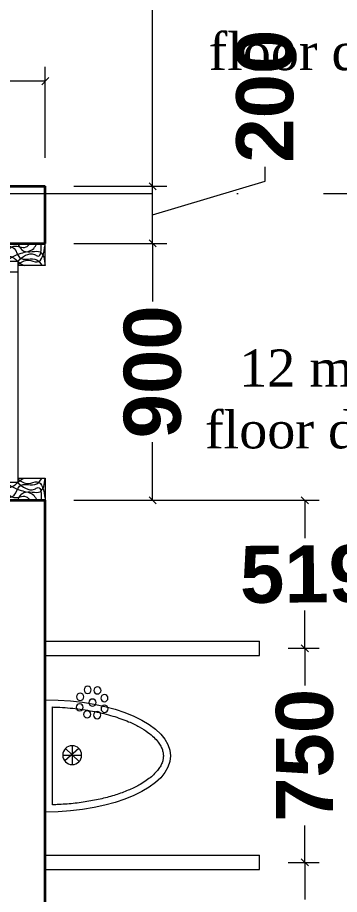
# Model space of a CAD drawing. Header units: millimetres. Extents: x -3092155 to 4513934, y -12317808 to 1850003.
# Drawn here: x -379332 to -378206, y -5679607 to -5676535 of the extents above; entities that cross this region are included whole.
import ezdxf

# ---------------------------------------------------------------- set-up
doc = ezdxf.new("R2010")
doc.units = ezdxf.units.MM
doc.header["$LTSCALE"] = 2
doc.header["$MEASUREMENT"] = 0
doc.header["$PDMODE"] = 34
doc.header["$PDSIZE"] = 500
doc.linetypes.add('DASHDOT', pattern=[1, 0.5, -0.25, 0, -0.25])
for name, color, linetype, lineweight in [('D DIM', 250, 'Continuous', 9), ('DOOR', 27, 'Continuous', 5), ('FIXTURE', 252, 'Continuous', 0), ('GRID', 251, 'DASHDOT', 5), ('taxe', 7, 'Continuous', 9), ('toi.dim.', 214, 'Continuous', 9), ('WAll', 250, 'Continuous', 35)]:
    doc.layers.add(name, color=color, linetype=linetype, lineweight=lineweight)
doc.layers.add('partation wall', color=7, linetype='Continuous', lineweight=20, true_color=0x525023)
doc.styles.add('INNER DIM', font='ARIALNB.TTF', dxfattribs={"height": 250})
doc.styles.add('int dim', font='arialbd.ttf', dxfattribs={"height": 200})
doc.styles.get("Standard").update_dxf_attribs({"font": 'times.ttf', "height": 500})
doc.dimstyles.new('INNER DIM', dxfattribs={"dimscale": 0, "dimtxt": 250, "dimasz": 100, "dimexe": 50, "dimexo": 50, "dimgap": 50, "dimtad": 0, "dimdec": 0, "dimzin": 0, "dimdsep": 46, "dimtxsty": 'INNER DIM', "dimblk": 'ARCHTICK', "dimcen": 100, "dimdle": 50, "dimclrd": 256, "dimclre": 256, "dimclrt": 256, "dimadec": 0, "dimazin": 0, "dimtfac": 1, "dimtdec": 0, "dimtix": 1, "dimtmove": 2, "dimatfit": 3, "dimfxl": 50, "dimfxlon": 1, "dimtolj": 1, "dimtzin": 0, "dimlwd": -1, "dimlwe": -1, "dimarcsym": 1})
doc.dimstyles.new('toilet detail', dxfattribs={"dimtxt": 150, "dimasz": 25, "dimexe": 50, "dimexo": 100, "dimgap": 25, "dimtad": 0, "dimdec": 0, "dimzin": 3, "dimdsep": 46, "dimtxsty": 'int dim', "dimblk": 'OBLIQUE', "dimcen": 90, "dimclrd": 214, "dimclre": 214, "dimclrt": 256, "dimadec": 0, "dimazin": 0, "dimtfac": 1, "dimtdec": 0, "dimtofl": 0, "dimtmove": 1, "dimatfit": 3, "dimfxl": 1, "dimfrac": 1, "dimtolj": 1, "dimtzin": 0, "dimlwd": -1, "dimlwe": -1, "dimarcsym": 1})

# ---------------------------------------------------------------- blocks, each defined once
blk = doc.blocks.new('_ArchTick')
at = {"color": 0, "linetype": 'ByBlock', "const_width": 0.15}
blk.add_lwpolyline([(-0.5, -0.5), (0.5, 0.5)], dxfattribs=at)
blk = doc.blocks.new('*D730')
at = {"layer": 'D DIM', "ltscale": 100, "transparency": 16777216}
for p, q in [((-438689.0668657003, 360.6453613601625), (-438689.0668657003, 460.6453613601625)), ((998.7644366729072, 360.6453613601623), (998.7644366729072, 460.6453613601623)), ((1048.764436672907, 410.6453613601623), (-438739.0668657003, 410.6453613601623))]:
    blk.add_line(p, q, dxfattribs=at)
at = {"layer": 'Defpoints', "color": 0, "lineweight": 50, "ltscale": 100, "transparency": 16777216}
for p in [(-438689.0668657003, 410.6453613601623), (998.7644366729072, -0.0061451550573111), (-438689.0668657006, -5723126.232655427)]:
    blk.add_point(p, dxfattribs=at)
at = {"layer": 'D DIM', "ltscale": 100, "transparency": 16777216, "xscale": 100, "yscale": 100, "zscale": 100, "rotation": 180}
blk.add_blockref('_ArchTick', (-438689.0668657003, 410.6453613601623), dxfattribs=at)
at = {"layer": 'D DIM', "ltscale": 100, "transparency": 16777216, "xscale": 100, "yscale": 100, "zscale": 100}
blk.add_blockref('_ArchTick', (998.7644366729072, 410.6453613601623), dxfattribs=at)
at = {"layer": 'D DIM', "ltscale": 100, "transparency": 16777216, "insert": (1326.455259555951, 835.181085795164), "char_height": 250, "attachment_point": 5, "style": 'INNER DIM'}
blk.add_mtext('\\A1;439688', dxfattribs=at)
blk = doc.blocks.new('14')
at = {"layer": 'FIXTURE', "ltscale": 15000}
for centre in [(-56.98899096832612, 27.93758214637637), (-38.20844072954995, 36.0154674127698), (-20.2151071971748, 27.0380796417594), (-64.68213853077668, 9.495943598449239), (-38.12322247237899, 9.495943598449236), (-12.13889834866859, 9.495943598449236), (-56.95706919417716, -7.848507821559906), (-38.20844072954996, -15.28902206820631), (-18.61901848972775, -8.359989639371632)]:
    blk.add_circle(centre, 6.965944811660197, dxfattribs=at)
blk = doc.blocks.new('uri')
at = {"layer": 'FIXTURE', "ltscale": 100}
for p, q in [((1256512.1307927, -5187048.670860922), (1256512.1307927, -5186705.829088659)), ((1256537.1307927, -5187074), (1256537.1307927, -5186680.5)), ((1256466.924981308, -5186851.771267757), (1256419.075018691, -5186897.228732243)), ((1256419.371995392, -5186851.462695507), (1256468.819999245, -5186895.050611645)), ((1256443, -5186841.5), (1256443, -5186907.5)), ((1256476, -5186874.5), (1256410, -5186874.5))]:
    blk.add_line(p, q, dxfattribs=at)
blk.add_circle((1256443, -5186874.5), 33, dxfattribs=at)
blk.add_ellipse((1256537.1307927, -5186877.25), major_axis=(438.1307926999871, 0), ratio=0.4490668158417386, start_param=1.570796326794896, end_param=4.712388980384689, dxfattribs=at)
blk.add_open_spline([(1256512.1307927, -5186705.829088659), (1256509.462153101, -5186705.899346447), (1256506.795076935, -5186705.980872679), (1256479.975900858, -5186706.914725764), (1256455.991932373, -5186708.681622096), (1256409.102708646, -5186714.005878061), (1256386.198023041, -5186717.563336078), (1256342.181324756, -5186726.341856135), (1256321.069873163, -5186731.563185358), (1256281.31122138, -5186743.471866334), (1256262.664729696, -5186750.159842574), (1256232.260891801, -5186763.09801419), (1256219.894129505, -5186769.112861536), (1256197.266261198, -5186781.679519107), (1256187.006121485, -5186788.231664661), (1256170.375013156, -5186800.477788843), (1256163.638129791, -5186806.12196245), (1256151.798513819, -5186817.463990069), (1256146.696875699, -5186823.160748863), (1256138.854606354, -5186833.473922943), (1256135.858309531, -5186838.1068847), (1256130.920994688, -5186847.224871634), (1256128.979053686, -5186851.708605828), (1256126.054501476, -5186860.516795905), (1256125.06976132, -5186864.841208931), (1256123.972146006, -5186873.405928587), (1256123.857725476, -5186877.648505372), (1256124.485584546, -5186886.179589845), (1256125.228819802, -5186890.470789989), (1256127.64288249, -5186899.199593076), (1256129.31593739, -5186903.637769016), (1256133.691382044, -5186912.675002077), (1256136.395070397, -5186917.272925477), (1256142.904475662, -5186926.57059756), (1256146.710279436, -5186931.269125482), (1256155.447312883, -5186940.676396798), (1256160.378143055, -5186945.384476802), (1256171.346839866, -5186954.716451919), (1256177.384308736, -5186959.340124576), (1256190.519562772, -5186968.418661296), (1256197.617081094, -5186972.873509474), (1256216.507194617, -5186983.653492039), (1256228.90347408, -5186989.831669117), (1256255.640543949, -5187001.46181963), (1256269.980843563, -5187006.914166129), (1256300.309873899, -5187016.946060051), (1256316.2983538, -5187021.525842434), (1256349.602049261, -5187029.700617626), (1256366.917082601, -5187033.29573578), (1256402.532542011, -5187039.418544433), (1256420.83279631, -5187041.94629586), (1256458.062845089, -5187045.878456199), (1256476.992462889, -5187047.282891889), (1256501.404067447, -5187048.342714779), (1256506.764269349, -5187048.529536768), (1256512.1307927, -5187048.670860922)], degree=3, knots=[1.629393126829684, 1.629393126829684, 1.629393126829684, 1.629393126829684, 1.648180838332605, 1.648180838332605, 1.818462084621, 1.818462084621, 1.988743330909393, 1.988743330909393, 2.159024577197786, 2.159024577197786, 2.329305823486181, 2.329305823486181, 2.461628538329683, 2.461628538329683, 2.593951253173184, 2.593951253173184, 2.703241405611338, 2.703241405611338, 2.812531558049494, 2.812531558049494, 2.903056276689524, 2.903056276689524, 2.993580995329555, 2.993580995329555, 3.084105713969587, 3.084105713969587, 3.174630432609618, 3.174630432609618, 3.26515515124965, 3.26515515124965, 3.355679869889681, 3.355679869889681, 3.446204588529713, 3.446204588529713, 3.536729307169743, 3.536729307169743, 3.627254025809773, 3.627254025809773, 3.717778744449806, 3.717778744449806, 3.808303463089838, 3.808303463089838, 3.942921364457892, 3.942921364457892, 4.077539265825948, 4.077539265825948, 4.212157167194007, 4.212157167194007, 4.34677506856206, 4.34677506856206, 4.481392969930118, 4.481392969930118, 4.616010871298175, 4.616010871298175, 4.653792164885234, 4.653792164885234, 4.653792164885234, 4.653792164885234], dxfattribs=at)
blk = doc.blocks.new('A$C3DC14F32')
at = {"layer": 'DOOR', "ltscale": 100}
for p, q in [((52.99949478264897, 114.9996921028942), (52.99949478264899, 756.7428243851377)), ((83.99949478264897, 79.99969210289419), (83.99949478264898, 755.4110343496443)), ((-0.0005052173510194, -0.000307897105813), (-0.0005052173510194, 114.9996921028942)), ((52.99949478264897, 114.9996921028942), (-0.0005052173510194, 114.9996921028942)), ((52.99949478264897, 79.99969210289419), (52.99949478264897, 114.9996921028942)), ((696.999494782649, 114.9996921028942), (696.999494782649, 79.99969210289419)), ((696.999494782649, 114.9996921028942), (749.999494782649, 114.9996921028942)), ((749.999494782649, 114.9996921028942), (749.999494782649, -0.000307897105813)), ((52.99949478264897, 79.99969210289419), (696.999494782649, 79.99969210289419)), ((64.99949478264897, -0.0003078980371356), (64.99949478264897, 79.99969210289419)), ((684.9994947826488, 79.99969210289419), (684.9994947826488, -0.0003078980371356)), ((64.99949478264897, -0.0003078980371356), (-0.0005052173510194, -0.000307897105813)), ((684.9994947826488, -0.0003078980371356), (749.9994947826491, -0.0003078980371356))]:
    blk.add_line(p, q, dxfattribs=at)
blk.add_arc((40.31417776597399, 100.008927482144), 656.8563987731303, 1.307716759455737, 88.89342584686472, dxfattribs=at)
for points in [[(49.99949478264897, 114.9996921028942), (28.5, 70), (14.5, 33.5), (-0.0005052173510194, 24)], [(26.49949478264898, 114.9996921028942), (8, 91.5), (10.5, 56), (-0.0005052173510194, 44.5)], [(7.000000000465661, 114.9996921028942), (15, 90.5), (41.5, 75), (48, 24.5), (64.99949478264897, 10)], [(37.00000000046565, 114.9996921028942), (40, 96), (56, 76), (64.99949478264897, 61)], [(742.9989895648323, 114.9996921028942), (734.998989565298, 90.5), (708.4989895652977, 75), (701.998989565298, 24.5), (684.9994947826488, 10)], [(712.9989895648323, 114.9996921028942), (709.998989565298, 96), (693.9989895652977, 76), (684.9994947826488, 61)], [(699.999494782649, 114.9996921028942), (721.4989895652977, 70), (735.498989565298, 33.5), (749.999494782649, 24)], [(723.499494782649, 114.9996921028942), (741.9989895652977, 91.5), (739.498989565298, 56), (749.999494782649, 44.5)], [(52.99949478264897, 82), (32.5, 31.5), (37, 21), (-0.0005052173510194, 12)], [(-0.0005052173510194, 81), (22.5, 62.5), (25, 15), (64.99949478264897, -0.0003078980371356)], [(62, 79.99969210289419), (49, 49), (54, 23.5), (4, -0.000307897105813)], [(749.999494782649, 81), (727.4989895652978, 62.5), (724.9989895652977, 15), (684.9994947826488, -0.0003078980371356)], [(687.9989895652977, 79.99969210289419), (700.9989895652977, 49), (695.9989895652977, 23.5), (745.9989895652977, -0.000307897105813)], [(696.999494782649, 82), (717.4989895652977, 31.5), (712.9989895652977, 21), (749.999494782649, 12)]]:
    blk.add_spline(points, degree=3, dxfattribs=at)
blk = doc.blocks.new('_Oblique')
at = {"color": 0, "linetype": 'ByBlock', "lineweight": -2}
blk.add_line((-0.5, -0.5), (0.5, 0.5), dxfattribs=at)
blk = doc.blocks.new('*D1153')
at = {"layer": 'Defpoints', "color": 0, "lineweight": 50, "ltscale": 100, "transparency": 16777216}
for p in [(-1459711.627130243, -5391458.228164474), (-1459553.369872995, -5391458.228164474), (-1459711.627130243, -5392208.228164476)]:
    blk.add_point(p, dxfattribs=at)
at = {"layer": 'toi.dim.', "color": 214, "ltscale": 100, "transparency": 16777216}
for p, q in [((-1459611.627130243, -5391458.228164474), (-1459503.369872994, -5391458.228164474)), ((-1459553.369872995, -5391458.228164474), (-1459553.369872995, -5391587.968955745)), ((-1459553.369872995, -5392208.228164476), (-1459553.369872995, -5392078.487373206)), ((-1459611.627130243, -5392208.228164476), (-1459503.369872994, -5392208.228164476))]:
    blk.add_line(p, q, dxfattribs=at)
at = {"layer": 'toi.dim.', "color": 214, "ltscale": 100, "transparency": 16777216, "xscale": 25, "yscale": 25, "zscale": 25}
for p, rotation in [((-1459553.369872995, -5391458.228164474), 90), ((-1459553.369872995, -5392208.228164476), 270)]:
    blk.add_blockref('_Oblique', p, dxfattribs=dict(at, rotation=rotation))
at = {"layer": 'toi.dim.', "ltscale": 100, "transparency": 16777216, "insert": (-1459553.369872994, -5391833.228164475), "char_height": 200, "attachment_point": 5, "rotation": 90, "style": 'int dim'}
blk.add_mtext('\\A1;750', dxfattribs=at)
blk = doc.blocks.new('*D1154')
at = {"layer": 'Defpoints', "color": 0, "lineweight": 50, "ltscale": 100, "transparency": 16777216}
for p in [(-1459711.627130244, -5390708.228164476), (-1459553.369872995, -5390708.228164476), (-1459711.627130243, -5391458.228164475)]:
    blk.add_point(p, dxfattribs=at)
at = {"layer": 'toi.dim.', "color": 214, "ltscale": 100, "transparency": 16777216}
for p, q in [((-1459611.627130244, -5390708.228164476), (-1459503.369872995, -5390708.228164476)), ((-1459553.369872995, -5390708.228164476), (-1459553.369872995, -5390837.968955744)), ((-1459553.369872995, -5391458.228164475), (-1459553.369872995, -5391328.487373207)), ((-1459611.627130243, -5391458.228164475), (-1459503.369872995, -5391458.228164475))]:
    blk.add_line(p, q, dxfattribs=at)
at = {"layer": 'toi.dim.', "color": 214, "ltscale": 100, "transparency": 16777216, "xscale": 25, "yscale": 25, "zscale": 25}
for p, rotation in [((-1459553.369872995, -5390708.228164476), 90), ((-1459553.369872995, -5391458.228164475), 270)]:
    blk.add_blockref('_Oblique', p, dxfattribs=dict(at, rotation=rotation))
at = {"layer": 'toi.dim.', "ltscale": 100, "transparency": 16777216, "insert": (-1459553.369872994, -5391083.228164474), "char_height": 200, "attachment_point": 5, "rotation": 90, "style": 'int dim'}
blk.add_mtext('\\A1;750', dxfattribs=at)
blk = doc.blocks.new('*D1155')
at = {"layer": 'Defpoints', "color": 0, "lineweight": 50, "ltscale": 100, "transparency": 16777216}
for p in [(-1460461.628547853, -5390189.477368872), (-1459553.369872994, -5390189.477368872), (-1459711.627130243, -5390708.228164476)]:
    blk.add_point(p, dxfattribs=at)
at = {"layer": 'toi.dim.', "color": 214, "ltscale": 100, "transparency": 16777216}
for p, q in [((-1460361.628547852, -5390189.477368872), (-1459503.369872994, -5390189.477368872)), ((-1459553.369872994, -5390189.477368872), (-1459553.369872994, -5390321.717009678)), ((-1459553.369872994, -5390708.228164476), (-1459553.369872994, -5390576.092316247)), ((-1459611.627130243, -5390708.228164476), (-1459503.369872994, -5390708.228164476))]:
    blk.add_line(p, q, dxfattribs=at)
at = {"layer": 'toi.dim.', "color": 214, "ltscale": 100, "transparency": 16777216, "xscale": 25, "yscale": 25, "zscale": 25}
for p, rotation in [((-1459553.369872994, -5390189.477368872), 90), ((-1459553.369872994, -5390708.228164476), 270)]:
    blk.add_blockref('_Oblique', p, dxfattribs=dict(at, rotation=rotation))
at = {"layer": 'toi.dim.', "ltscale": 100, "transparency": 16777216, "insert": (-1459547.423146761, -5390448.852766668), "char_height": 200, "attachment_point": 5, "rotation": 0.499999999999998, "style": 'int dim'}
blk.add_mtext('\\A1;519', dxfattribs=at)
blk = doc.blocks.new('*D1156')
at = {"layer": 'Defpoints', "color": 0, "lineweight": 50, "ltscale": 100, "transparency": 16777216}
for p in [(-1460461.627130243, -5389289.477372297), (-1460086.020000007, -5389289.477372297), (-1460461.628547853, -5390189.477368872)]:
    blk.add_point(p, dxfattribs=at)
at = {"layer": 'toi.dim.', "color": 214, "ltscale": 100, "transparency": 16777216}
for p, q in [((-1460361.627130243, -5389289.477372297), (-1460036.020000007, -5389289.477372297)), ((-1460086.020000007, -5389289.477372297), (-1460086.020000007, -5389492.717479725)), ((-1460086.020000007, -5390189.477368872), (-1460086.020000007, -5389986.237261445)), ((-1460361.628547852, -5390189.477368872), (-1460036.020000007, -5390189.477368872))]:
    blk.add_line(p, q, dxfattribs=at)
at = {"layer": 'toi.dim.', "color": 214, "ltscale": 100, "transparency": 16777216, "xscale": 25, "yscale": 25, "zscale": 25}
for p, rotation in [((-1460086.020000007, -5389289.477372297), 90), ((-1460086.020000007, -5390189.477368872), 270)]:
    blk.add_blockref('_Oblique', p, dxfattribs=dict(at, rotation=rotation))
at = {"layer": 'toi.dim.', "ltscale": 100, "transparency": 16777216, "insert": (-1460086.020000006, -5389739.477370583), "char_height": 200, "attachment_point": 5, "rotation": 90, "style": 'int dim'}
blk.add_mtext('\\A1;900', dxfattribs=at)
blk = doc.blocks.new('*D1157')
at = {"layer": 'Defpoints', "color": 0, "lineweight": 50, "ltscale": 100, "transparency": 16777216}
for p in [(-1460461.627130243, -5389089.477372297), (-1460086.020000007, -5389089.477372297), (-1460461.627130243, -5389289.477372297)]:
    blk.add_point(p, dxfattribs=at)
at = {"layer": 'toi.dim.', "color": 214, "ltscale": 100, "transparency": 16777216}
for p, q in [((-1459692.176207374, -5389071.324234508), (-1459692.176207374, -5389021.324234508)), ((-1460361.627130243, -5389089.477372297), (-1460036.020000007, -5389089.477372297)), ((-1460086.020000007, -5389189.477372297), (-1459692.176207374, -5389071.324234508)), ((-1460086.020000007, -5389289.477372297), (-1460086.020000007, -5389089.477372297)), ((-1460361.627130243, -5389289.477372297), (-1460036.020000007, -5389289.477372297))]:
    blk.add_line(p, q, dxfattribs=at)
at = {"layer": 'toi.dim.', "color": 214, "ltscale": 100, "transparency": 16777216, "xscale": 25, "yscale": 25, "zscale": 25}
for p, rotation in [((-1460086.020000007, -5389089.477372297), 90), ((-1460086.020000007, -5389289.477372297), 270)]:
    blk.add_blockref('_Oblique', p, dxfattribs=dict(at, rotation=rotation))
at = {"layer": 'toi.dim.', "ltscale": 100, "transparency": 16777216, "insert": (-1459692.176207373, -5388773.609364111), "char_height": 200, "attachment_point": 5, "rotation": 90, "style": 'int dim'}
blk.add_mtext('\\A1;200', dxfattribs=at)
blk = doc.blocks.new('*D1158')
at = {"layer": 'Defpoints', "color": 0, "lineweight": 50, "ltscale": 100, "transparency": 16777216}
for p in [(-1460336.627130244, -5384639.477713054), (-1460086.020000007, -5384639.477713054), (-1460461.627130243, -5389089.477372297)]:
    blk.add_point(p, dxfattribs=at)
at = {"layer": 'toi.dim.', "color": 214, "ltscale": 100, "transparency": 16777216}
for p, q in [((-1460236.627130244, -5384639.477713054), (-1460036.020000007, -5384639.477713054)), ((-1460086.020000007, -5384639.477713054), (-1460086.020000007, -5386538.18149902)), ((-1460086.020000007, -5389089.477372297), (-1460086.020000007, -5387190.773586332)), ((-1460361.627130243, -5389089.477372297), (-1460036.020000007, -5389089.477372297))]:
    blk.add_line(p, q, dxfattribs=at)
at = {"layer": 'toi.dim.', "color": 214, "ltscale": 100, "transparency": 16777216, "xscale": 25, "yscale": 25, "zscale": 25}
for p, rotation in [((-1460086.020000007, -5384639.477713054), 90), ((-1460086.020000007, -5389089.477372297), 270)]:
    blk.add_blockref('_Oblique', p, dxfattribs=dict(at, rotation=rotation))
at = {"layer": 'toi.dim.', "ltscale": 100, "transparency": 16777216, "insert": (-1460086.020000006, -5386864.477542676), "char_height": 200, "attachment_point": 5, "rotation": 90, "style": 'int dim'}
blk.add_mtext('\\A1;4450', dxfattribs=at)
blk = doc.blocks.new('*D1168')
at = {"layer": 'Defpoints', "color": 0, "lineweight": 50, "ltscale": 100, "transparency": 16777216}
for p in [(-1460461.627130243, -5388721.083825426), (-1463461.627130243, -5388939.476752534), (-1460461.627130243, -5389089.477372297)]:
    blk.add_point(p, dxfattribs=at)
at = {"layer": 'toi.dim.', "color": 214, "ltscale": 100, "transparency": 16777216}
for p, q in [((-1463461.627130243, -5388839.476752535), (-1463461.627130243, -5388671.083825427)), ((-1460461.627130243, -5388989.477372297), (-1460461.627130243, -5388671.083825427)), ((-1463461.627130243, -5388721.083825426), (-1462285.262873763, -5388721.083825426)), ((-1460461.627130243, -5388721.083825426), (-1461637.991386723, -5388721.083825426))]:
    blk.add_line(p, q, dxfattribs=at)
at = {"layer": 'toi.dim.', "color": 214, "ltscale": 100, "transparency": 16777216, "xscale": 25, "yscale": 25, "zscale": 25, "rotation": 180}
blk.add_blockref('_Oblique', (-1463461.627130243, -5388721.083825426), dxfattribs=at)
at = {"layer": 'toi.dim.', "color": 214, "ltscale": 100, "transparency": 16777216, "xscale": 25, "yscale": 25, "zscale": 25}
blk.add_blockref('_Oblique', (-1460461.627130243, -5388721.083825426), dxfattribs=at)
at = {"layer": 'toi.dim.', "ltscale": 100, "transparency": 16777216, "insert": (-1461961.627130243, -5388721.083825426), "char_height": 200, "attachment_point": 5, "style": 'int dim'}
blk.add_mtext('\\A1;3000', dxfattribs=at)
blk = doc.blocks.new('7u6ujuj')
at = {"layer": 'partation wall', "ltscale": 100}
for p, q in [((-1460461.627130244, -5390683.228164475), (-1459711.627130243, -5390683.228164475)), ((-1459711.627130243, -5390733.228164475), (-1459711.627130243, -5390683.228164475)), ((-1460461.627130244, -5390733.228164475), (-1459711.627130243, -5390733.228164475)), ((-1460461.627130244, -5391433.228164475), (-1459711.627130243, -5391433.228164475)), ((-1459711.627130243, -5391483.228164474), (-1459711.627130243, -5391433.228164475)), ((-1460461.627130244, -5391483.228164475), (-1459711.627130243, -5391483.228164475))]:
    blk.add_line(p, q, dxfattribs=at)
at = {"layer": 'WAll', "ltscale": 100}
for p, q in [((-1463461.627130243, -5389089.477372298), (-1460461.627130243, -5389089.477372297)), ((-1460461.627130243, -5389289.477372297), (-1460461.627130243, -5389089.477372297)), ((-1461861.627130243, -5389289.477372297), (-1460461.627130243, -5389289.477372297)), ((-1460661.62851168, -5390189.477368872), (-1460461.62851168, -5390189.477368872)), ((-1460461.627130243, -5393589.476752537), (-1460461.62851168, -5390189.477368874))]:
    blk.add_line(p, q, dxfattribs=at)
at = {"layer": 'DOOR', "ltscale": 100, "xscale": -1.199999999953806, "yscale": 1.199999999953806, "zscale": 1.199999999953806, "rotation": 90.00050340628627}
blk.add_blockref('A$C3DC14F32', (-1460462.018635284, -5389289.477978561), dxfattribs=at)
at = {"layer": 'FIXTURE', "xscale": -1.8, "yscale": 1.8, "zscale": 1.8, "rotation": 110.471190732132}
blk.add_blockref('14', (-1460256.565825435, -5390956.681198213), dxfattribs=at)
at = {"layer": 'WAll', "xscale": -1}
blk.add_blockref('uri', (-203924.4963375454, -204207.8921785429), dxfattribs=at)
at = {"layer": 'taxe', "color": 0, "char_height": 130}
for insert, attachment_point in [((-1459495.057417821, -5388724.648160812), 8), ((-1459507.550018843, -5389661.039338627), 2)]:
    blk.add_mtext('12 mm \\Pfloor drop', dxfattribs=dict(at, insert=insert, attachment_point=attachment_point))
at = {"layer": 'toi.dim.', "ltscale": 100}
for base, p1, p2, picture, middle in [((-1460086.020000007, -5384639.477713054), (-1460461.627130243, -5389089.477372297), (-1460336.627130244, -5384639.477713054), '*D1158', (-1460086.020000006, -5386864.477542676)), ((-1460086.020000007, -5389089.477372297), (-1460461.627130243, -5389289.477372297), (-1460461.627130243, -5389089.477372297), '*D1157', (-1459692.176207373, -5388996.324234507)), ((-1460086.020000007, -5389289.477372297), (-1460461.628547853, -5390189.477368872), (-1460461.627130243, -5389289.477372297), '*D1156', (-1460086.020000006, -5389739.477370583)), ((-1459553.369872995, -5391458.228164474), (-1459711.627130243, -5392208.228164476), (-1459711.627130243, -5391458.228164474), '*D1153', (-1459553.369872994, -5391833.228164475))]:
    dim = blk.add_linear_dim(base=base, p1=p1, p2=p2, angle=90, dimstyle='toilet detail', dxfattribs=at)
    dim.commit()
    dim.dimension.update_dxf_attribs({"geometry": picture, "text_midpoint": middle})
dim = blk.add_linear_dim(base=(-1460461.627130243, -5388721.083825426), p1=(-1463461.627130243, -5388939.476752534), p2=(-1460461.627130243, -5389089.477372297), dimstyle='toilet detail', dxfattribs=at)
dim.commit()
dim.dimension.update_dxf_attribs({"geometry": '*D1168', "text_midpoint": (-1461961.627130243, -5388721.083825426)})
dim = blk.add_linear_dim(base=(-1459553.369872994, -5390189.477368871), p1=(-1459711.627130243, -5390708.228164475), p2=(-1460461.628547853, -5390189.477368872), angle=90, dimstyle='toilet detail', override={"dimtmove": 2}, dxfattribs=at)
dim.commit()
dim.dimension.update_dxf_attribs({"geometry": '*D1155', "text_midpoint": (-1459547.423146761, -5390448.852766667), "dimtype": 160, "text_rotation": 0.5})
dim = blk.add_linear_dim(base=(-1459553.369872995, -5390708.228164475), p1=(-1459711.627130243, -5391458.228164474), p2=(-1459711.627130244, -5390708.228164475), angle=90, dimstyle='toilet detail', dxfattribs=at)
dim.commit()
dim.dimension.update_dxf_attribs({"geometry": '*D1154', "text_midpoint": (-1459553.369872994, -5391083.228164473), "insert": (0, 9.313225746154785e-10)})

msp = doc.modelspace()

# ---------------------------------------------------------------- linework, layer by layer
at = {"layer": 'GRID', "color": 6, "ltscale": 600}
msp.add_line((-461068.9146181111, -5677151.232656343), (-366441.4926246478, -5677151.232656343), dxfattribs=at)

# ---------------------------------------------------------------- block references
at = {"layer": 'WAll'}
msp.add_blockref('7u6ujuj', (1081226.543007548, -288036.7615216254), dxfattribs=at)

# ---------------------------------------------------------------- dimensions: what is measured, and where the dimension line sits
at = {"layer": 'D DIM', "ltscale": 100}
dim = msp.add_linear_dim(base=(-438689.0668657003, 410.6453613601623), p1=(998.7644366729072, -0.0061451550573111), p2=(-438689.0668657006, -5723126.232655427), dimstyle='INNER DIM', override={"dimscale": 1}, dxfattribs=at)
dim.commit()
dim.dimension.update_dxf_attribs({"geometry": '*D730', "text_midpoint": (1326.455259555951, 835.181085795164), "dimtype": 160})

doc.saveas('drawing.dxf')
